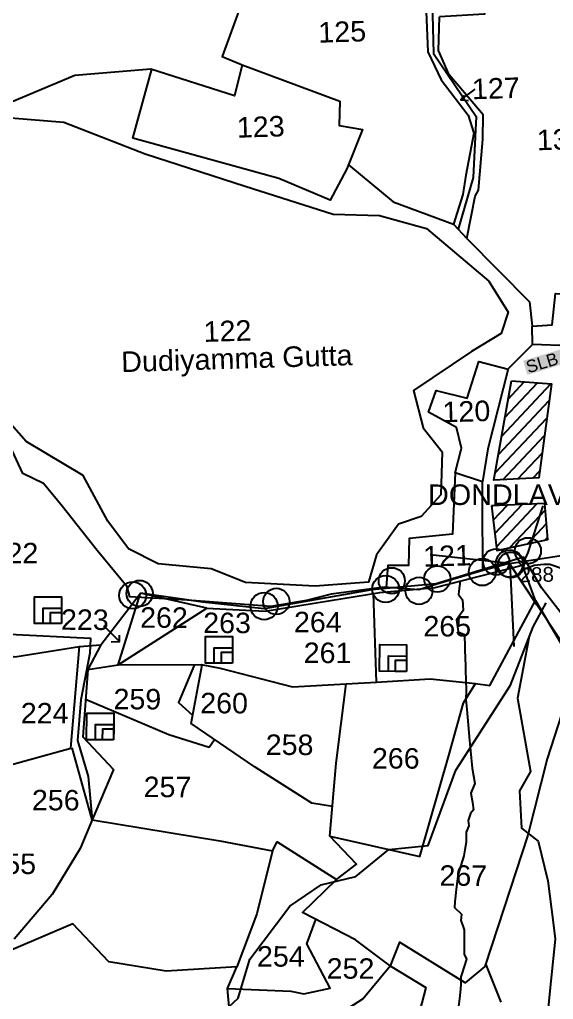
# Model space of a CAD drawing. Header units: millimetres. Extents: x 195514 to 200740, y 1600994 to 1606027.
# Drawn here: x 197362 to 197881, y 1602681 to 1603634 of the extents above; entities that cross this region are included whole.
import ezdxf

# ---------------------------------------------------------------- set-up
doc = ezdxf.new("R2010")
doc.units = ezdxf.units.MM
for name, color, linetype in [('BOUNDRY STONES', 240, 'Continuous'), ('PLOTS', 7, 'Continuous'), ('PLOTS NO', 7, 'Continuous'), ('ROADS', 1, 'Continuous'), ('STREAMS', 4, 'Continuous'), ('STRUCTURE', 5, 'Continuous'), ('VILLAGE', 7, 'Continuous'), ('wells', 7, 'Continuous')]:
    doc.layers.add(name, color=color, linetype=linetype)
doc.styles.get("Standard").update_dxf_attribs({"font": 'arial.ttf'})
pattern_1 = [(46.742664, (162119.234, 1580884.609), (-7.2939106, 6.8631866), [])]

msp = doc.modelspace()

# ---------------------------------------------------------------- hatches: boundary and pattern name
at = {"layer": 'VILLAGE'}
h = msp.add_hatch(dxfattribs=at)
h.set_pattern_fill('ANSI31', color=30, scale=80.121692, angle=1.74266)
h.set_pattern_definition(pattern_1)
h.paths.add_polyline_path([(197840.13, 1603282.15), (197879.18, 1603279.24), (197866.7, 1603187.84), (197823.12, 1603185.62)])
h = msp.add_hatch(dxfattribs=at)
h.set_pattern_fill('ANSI31', color=30, scale=80.121692, angle=1.74266)
h.set_pattern_definition(pattern_1)
h.paths.add_polyline_path([(197820.83, 1603160.63), (197825.93, 1603117.39), (197875.69, 1603128.06), (197872.67, 1603163.06)])

# ---------------------------------------------------------------- linework, layer by layer
at = {"layer": 'BOUNDRY STONES'}
msp.add_lwpolyline([(197856.41, 1603115.46), (197870.88, 1603160.55)], dxfattribs=at)
at = {"layer": 'BOUNDRY STONES', "color": 1}
for points in [[(197838.28, 1603104.57), (197761.29, 1603113.17)], [(197838.58, 1603104.8), (197842.48, 1603023.97)]]:
    msp.add_lwpolyline(points, dxfattribs=at)
at = {"layer": 'BOUNDRY STONES'}
for centre in [(197856.14, 1603117), (197825.33, 1603106.23), (197723.85, 1603087.83), (197768.09, 1603089.59), (197478.59, 1603075.46), (197611.59, 1603067.75)]:
    msp.add_circle(centre, 12.73, dxfattribs=at)
at = {"layer": 'BOUNDRY STONES', "color": 1}
for centre, radius in [((197838.28, 1603104.57), 13.17), ((197839.62, 1603103.19), 12.48), ((197811.9, 1603096.27), 13.17), ((197471.8, 1603073.64), 13.17), ((197717.81, 1603079.76), 13.17), ((197750.3, 1603078.02), 13.17), ((197599.69, 1603063.16), 13.17)]:
    msp.add_circle(centre, radius, dxfattribs=at)
at = {"layer": 'PLOTS'}
for points in [[(197570.44, 1603813.36), (197550.96, 1603720.5), (197513.7, 1603712.5), (197507.48, 1603680.08), (197553.4, 1603645.98), (197575.24, 1603641.96), (197558.98, 1603597.58), (197576.13, 1603590.52), (197578.24, 1603589.65), (197570.91, 1603559.3), (197489.61, 1603585.26), (197415.57, 1603579.29), (197342.1, 1603548.5), (197312.45, 1603556.63)], [(197756.39, 1603665.17), (197758.9, 1603602.38), (197771.7, 1603575.02), (197798.2, 1603540.68), (197803.51, 1603523.17), (197795.8, 1603482.32), (197792.99, 1603463.45), (197783.93, 1603434.58), (197796.68, 1603420.67), (197804.77, 1603461.82), (197807.98, 1603467.67), (197812.24, 1603517.38), (197812.52, 1603540.82), (197789, 1603568.83), (197779.64, 1603579.97), (197769.25, 1603603.38), (197770.24, 1603636.3)], [(197796.68, 1603420.67), (197857.61, 1603358.96), (197860.16, 1603335.3), (197879.71, 1603336.68), (197882.96, 1603367.3), (197942.41, 1603364.16), (197956.06, 1603491.28), (197972.26, 1603579.07), (197945.61, 1603579.24), (197951, 1603621.5), (197952.76, 1603635.22), (197877.77, 1603646.35), (197836.05, 1603641.61), (197815.91, 1603650.75), (197814.12, 1603638.96), (197770.24, 1603636.3)], [(197578.24, 1603589.65), (197673.34, 1603554.36), (197672.62, 1603530.57), (197695.18, 1603526.61), (197680.14, 1603488.59), (197663.76, 1603457.83), (197614.05, 1603479.21), (197472.04, 1603518.35), (197490.5, 1603585.33)], [(197681.64, 1603492.37), (197725.03, 1603456.26), (197783.93, 1603434.58)], [(198051.14, 1603383.32), (198050.47, 1603362.29), (198033.78, 1603335.19), (198017.02, 1603321.89), (198002.88, 1603284.43), (197995.89, 1603282.34), (197989.05, 1603283.07), (197978.34, 1603291.42), (197901.55, 1603299.31), (197895.98, 1603316.39), (197860.75, 1603317.69), (197860.16, 1603335.3)], [(197860.75, 1603317.69), (197836.9, 1603293.95), (197817.06, 1603216.07), (197812.02, 1603183.96), (197785.49, 1603192.67), (197791.74, 1603216.94), (197786.59, 1603236.98), (197759.67, 1603251.64), (197766.97, 1603272.74), (197797.25, 1603265.54), (197808.46, 1603301), (197836.86, 1603293.77)], [(197838.28, 1603104.57), (197812.19, 1603097.75), (197767.73, 1603084.46), (197750.03, 1603079.06), (197716.46, 1603081.57), (197664.93, 1603074.84), (197640.76, 1603068.65), (197606.22, 1603062.71), (197525.26, 1603069.1), (197469.17, 1603072.26), (197466.36, 1603082.04), (197437.24, 1603117.39), (197403.18, 1603160.31), (197385.14, 1603182.55), (197365.12, 1603192.09), (197342.26, 1603240.44)], [(197785.49, 1603192.67), (197782.87, 1603133.15), (197740.85, 1603128.9), (197739.93, 1603102.68), (197719.82, 1603102.64), (197718.23, 1603081.44)], [(197812.19, 1603097.75), (197812, 1603163.14), (197812.02, 1603183.96)], [(197543.95, 1603061.24), (197600.58, 1603058.2), (197664.34, 1603068.57), (197712.21, 1603076.36), (197766.04, 1603081.3), (197809.12, 1603092.28), (197851.05, 1603102.97), (197856.41, 1603115.46)], [(197894.03, 1603020.68), (197864.93, 1603064.49), (197838.28, 1603104.57), (197918, 1603116.89)], [(197708.8, 1602989.3), (197761.06, 1602992.38), (197805.36, 1602987.9), (197819.11, 1602986.1), (197863.45, 1603068.75), (197851.05, 1603102.97)], [(197428.17, 1603001.46), (197457.79, 1603006.04), (197479.63, 1603075.7)], [(197440.94, 1603025.39), (197479.63, 1603075.7)], [(197457.79, 1603006.04), (197543.95, 1603061.24), (197479.63, 1603075.7)], [(197457.79, 1603006.04), (197538.31, 1603006.38), (197557.06, 1603002.81), (197627.38, 1602984.52), (197679.42, 1602987.58), (197708.8, 1602989.3), (197706.13, 1603075.37)], [(197863.45, 1603068.75), (197903.25, 1603001.85), (197874.94, 1602914.6), (197856.15, 1602840.56), (197833.12, 1602770.03), (197814.35, 1602712.54), (197795.32, 1602696.79), (197731.17, 1602736.23), (197722.34, 1602713.28), (197688.59, 1602738.5), (197636.9, 1602765.17), (197670.04, 1602797.27), (197689.61, 1602812.35), (197663.69, 1602839.42), (197669.7, 1602910.5), (197679.42, 1602987.58)], [(197139.17, 1603058.23), (197194.03, 1603024.76), (197256.56, 1602962.13), (197247.52, 1602920.8), (197289.52, 1602891.27), (197411.69, 1602925.07), (197420.16, 1603023.85), (197440.94, 1603025.39), (197428.17, 1603001.46), (197423.35, 1602936.14), (197453.19, 1602904.23), (197432.51, 1602855.38), (197413.12, 1602925.47)], [(197238.69, 1603059.58), (197336.16, 1603017.9), (197357.39, 1603013.88), (197420.16, 1603023.85)], [(197531.84, 1603006.35), (197516.45, 1602969.38), (197530.14, 1602957.05)], [(197666.14, 1602868.42), (197646, 1602871.56), (197590.84, 1602906.48), (197528.63, 1602949.1), (197539.48, 1603006.16)], [(197663.69, 1602839.42), (197751.11, 1602819.57), (197779.15, 1602918.01), (197793.68, 1602969.01), (197805.36, 1602987.9)], [(197426.04, 1602972.54), (197464.19, 1602956.46), (197507.04, 1602938.4), (197546.4, 1602926), (197551.49, 1602933.44)], [(197607.78, 1602825.32), (197592.53, 1602763.78), (197573.2, 1602712.47), (197504.45, 1602708.1), (197448.76, 1602717.38), (197413.64, 1602754.13), (197302.55, 1602706.9), (197269.33, 1602692.78), (197207.81, 1602723.12), (197130.1, 1602735.11), (197089.02, 1602752.3), (197076.68, 1602784.11), (197009.96, 1602825.67), (196941.29, 1602863.77), (196930.46, 1602830.31), (196885.36, 1602849.49), (196924.88, 1602886.45), (196955.2, 1602914.99)], [(197432.51, 1602855.38), (197556.58, 1602835.05), (197607.78, 1602825.32), (197612.28, 1602834.06), (197670.04, 1602797.27)], [(197564.02, 1602691.39), (197625.78, 1602688.84), (197638.42, 1602686.06), (197663.74, 1602691.65), (197641.33, 1602734.59), (197650.07, 1602758.38)], [(197830.19, 1602678.01), (197815.26, 1602715.33)], [(197194.97, 1602620.32), (197208.57, 1602595.72), (197314.41, 1602571.18), (197405.9, 1602539.15), (197438.96, 1602536.06), (197444.63, 1602546.94), (197507.85, 1602528.16), (197545.27, 1602544.21), (197559.62, 1602579.82), (197562.7, 1602607.55), (197567.67, 1602652.39), (197564.02, 1602691.39), (197573.2, 1602712.47)], [(197561.52, 1602596.9), (197614.22, 1602604.09), (197634.72, 1602658.32), (197671.9, 1602665.86), (197695.66, 1602681.34), (197722.34, 1602713.28), (197757.06, 1602692.1), (197740.17, 1602627.61), (197690.11, 1602612.36), (197648.88, 1602604.61), (197634.04, 1602580.51), (197559.62, 1602579.82)]]:
    msp.add_lwpolyline(points, dxfattribs=at)
at = {"layer": 'PLOTS NO', "color": 0}
for points in [[(197791.07, 1603555.71), (197804.88, 1603565.88)], [(197794.43, 1603559.88), (197791.07, 1603555.71), (197798.33, 1603554.86)]]:
    msp.add_lwpolyline(points, dxfattribs=at)
at = {"layer": 'PLOTS NO'}
for points in [[(197459.05, 1603028.83), (197443.98, 1603043.92)], [(197450.89, 1603028.39), (197459.05, 1603028.83), (197458.98, 1603034.91)]]:
    msp.add_lwpolyline(points, dxfattribs=at)
at = {"layer": 'ROADS'}
for points in [[(197350.16, 1604303.69), (197403.29, 1604263.26), (197474.34, 1604217.25), (197560.46, 1604156.17), (197581.79, 1604140.66), (197608.07, 1604117.95), (197617.37, 1604081.45), (197629.48, 1604031.46), (197669.92, 1603958.09), (197688.49, 1603931.53), (197703.3, 1603871.01), (197712.13, 1603805.02), (197717.67, 1603763.6), (197728.57, 1603723.45), (197745.03, 1603691.01), (197762.83, 1603663.67), (197764.33, 1603600.77), (197805.95, 1603539.25), (197802.81, 1603480.05), (197788.45, 1603429.64)], [(197353.39, 1603538.09), (197404.88, 1603533.96), (197483.92, 1603502.89), (197581.16, 1603471.66), (197666.68, 1603444.2), (197712.02, 1603443.05), (197757.69, 1603430.56), (197818.14, 1603379.2), (197836.89, 1603349.14), (197830.03, 1603328.28), (197801.29, 1603310.83), (197745.03, 1603272.8), (197754.42, 1603236.45), (197772.88, 1603213.26), (197771.65, 1603171.56), (197752.33, 1603150.32), (197730.44, 1603142.89), (197708.85, 1603113.17), (197701.1, 1603086.59), (197649.16, 1603082.51), (197581.64, 1603086.16), (197548.07, 1603099.38), (197496.57, 1603104.22), (197467.95, 1603119.02), (197447.8, 1603145.67), (197423.62, 1603190.16), (197368.41, 1603223.38), (197349.18, 1603245.08)], [(197062.19, 1603192), (197069.22, 1603197.14), (197086.06, 1603187.82), (197100.84, 1603172.51), (197171.92, 1603124.67), (197241.13, 1603078.1), (197345.35, 1603036.24), (197430.98, 1603031.89), (197430.24, 1603017.37), (197421.33, 1602972.07), (197418.19, 1602932.43), (197428.67, 1602897.62), (197432.51, 1602855.38)], [(198152.62, 1602721.16), (198163.02, 1602733.9), (198204.15, 1602812), (198211.25, 1602842.8), (198171.83, 1602865.36), (198021.43, 1602927.57), (197972.59, 1602947.76), (197869.26, 1603080.8), (197851.74, 1603110.66), (197766.85, 1603084.86), (197704.27, 1603078.98), (197599.88, 1603060.47), (197539.93, 1603066.97), (197479.63, 1603075.7)], [(197341.39, 1602431.32), (197376.29, 1602501.84), (197398.56, 1602532.33), (197447.02, 1602565.77), (197505.49, 1602588.23), (197545.35, 1602623.71), (197556.07, 1602664.8), (197574.38, 1602681.74), (197585.87, 1602719.75), (197624.61, 1602771.26), (197655.09, 1602792.21), (197688.77, 1602800.18), (197720.9, 1602826.43), (197759.21, 1602830.46), (197786.23, 1602903.64), (197839.25, 1602986.25), (197861.36, 1603043.07), (197873.8, 1603066.51)], [(197857.1, 1603032.12), (197846.14, 1602973.75), (197858.85, 1602902.47), (197848.15, 1602883.68), (197849.87, 1602847.14), (197866.04, 1602834.59), (197875.63, 1602796.16), (197880.58, 1602755.44), (197882.53, 1602739.32), (197877.56, 1602689.01), (197872.59, 1602638.63)], [(197432.51, 1602855.38), (197420.7, 1602827.49), (197393.67, 1602782.76), (197356.79, 1602739.29)]]:
    msp.add_lwpolyline(points, dxfattribs=at)
at = {"layer": 'STREAMS', "color": 4}
msp.add_lwpolyline([(197847, 1603105.92), (197853.32, 1603099.41), (197862.17, 1603103.06), (197871.66, 1603104.01), (197877.47, 1603104.12), (197889.96, 1603099.89), (197897.1, 1603095.06), (197899.98, 1603093.11), (197907.62, 1603087.93), (197913.72, 1603086.83), (197918.66, 1603083.28), (197920.58, 1603083.49)], dxfattribs=at)
at = {"layer": 'STREAMS'}
msp.add_lwpolyline([(197790.35, 1603087.5), (197789.03, 1603077.61), (197788.6, 1603074.33), (197792.52, 1603069.2), (197792.9, 1603064.51), (197793.36, 1603058.78), (197789.14, 1603053.21), (197786.67, 1603049.93), (197787.92, 1603040.72), (197788.28, 1603038.06), (197794.36, 1603035.62), (197795.25, 1603010.13), (197795.35, 1603007.42), (197795.57, 1603000.95), (197796.25, 1602981.57), (197795.75, 1602972.36), (197796.65, 1602962.59), (197798.03, 1602947.67), (197799.43, 1602932.5), (197800.35, 1602922.48), (197801.91, 1602905.52), (197804.61, 1602890.61), (197802.05, 1602884.46), (197800.75, 1602881.36), (197802.2, 1602872.16), (197803.31, 1602865.12), (197800.4, 1602861.43), (197798.23, 1602854.8), (197798.6, 1602849.34), (197796.23, 1602843.18), (197796, 1602833.62), (197794.8, 1602826.01), (197793.92, 1602820.41), (197791.03, 1602810.99), (197788.45, 1602802.57), (197787.91, 1602800.78), (197786.45, 1602787.65), (197785.23, 1602775.55), (197784.68, 1602770.08), (197791.64, 1602763.62), (197790.84, 1602757.38), (197792.77, 1602752.3), (197794.28, 1602748.33), (197794.3, 1602739.44), (197794.31, 1602732.8), (197794.32, 1602728.31), (197794.32, 1602724.79), (197796.57, 1602719.72), (197791.83, 1602705.48), (197790.91, 1602702.73), (197790.82, 1602695.14), (197790.76, 1602690.84), (197790, 1602684.21), (197788.19, 1602668.56)], dxfattribs=at)
at = {"layer": 'VILLAGE', "color": 30}
for points in [[(197840.13, 1603282.15), (197879.18, 1603279.24), (197866.7, 1603187.84), (197823.12, 1603185.62), (197840.13, 1603282.15)], [(197820.83, 1603160.63), (197825.93, 1603117.39), (197875.69, 1603128.06), (197872.67, 1603163.06), (197820.83, 1603160.63)]]:
    msp.add_lwpolyline(points, dxfattribs=at)
at = {"layer": 'wells', "color": 0}
for points in [[(197402.61, 1603046.2), (197376.36, 1603046.29), (197376.45, 1603072.19), (197402.7, 1603072.09)], [(197402.61, 1603046.2), (197384.89, 1603046.26), (197384.94, 1603061.17), (197402.66, 1603061.11)], [(197402.63, 1603046.16), (197391.95, 1603046.2), (197391.98, 1603056.99), (197402.66, 1603056.96)], [(197402.63, 1603046.16), (197391.95, 1603046.2), (197391.98, 1603056.99), (197402.66, 1603056.96)], [(197568.78, 1603007.74), (197542.53, 1603007.83), (197542.62, 1603033.73), (197568.87, 1603033.63)], [(197568.78, 1603007.74), (197551.06, 1603007.8), (197551.11, 1603022.71), (197568.83, 1603022.65)], [(197738.18, 1602999.7), (197711.93, 1602999.79), (197712.03, 1603025.69), (197738.27, 1603025.59)], [(197568.8, 1603007.7), (197558.12, 1603007.74), (197558.16, 1603018.54), (197568.83, 1603018.5)], [(197568.8, 1603007.7), (197558.12, 1603007.74), (197558.16, 1603018.54), (197568.83, 1603018.5)], [(197738.18, 1602999.7), (197720.46, 1602999.76), (197720.51, 1603014.67), (197738.23, 1603014.61)], [(197738.2, 1602999.66), (197727.52, 1602999.7), (197727.56, 1603010.5), (197738.24, 1603010.46)], [(197738.2, 1602999.66), (197727.52, 1602999.7), (197727.56, 1603010.5), (197738.24, 1603010.46)], [(197453.33, 1602933.17), (197427.09, 1602933.26), (197427.18, 1602959.16), (197453.43, 1602959.06)], [(197453.33, 1602933.17), (197435.61, 1602933.23), (197435.66, 1602948.14), (197453.39, 1602948.08)], [(197453.35, 1602933.13), (197442.67, 1602933.17), (197442.71, 1602943.96), (197453.39, 1602943.92)], [(197453.35, 1602933.13), (197442.67, 1602933.17), (197442.71, 1602943.96), (197453.39, 1602943.92)]]:
    msp.add_lwpolyline(points, close=True, dxfattribs=at)

# ---------------------------------------------------------------- texts
at = {"layer": 'PLOTS NO'}
for s, height, rotation, p in [('125', 19.985, 1.74266, (197652.6, 1603611.09)), ('127', 19.985, 1.74266, (197802.01, 1603556.06)), ('123', 19.985, 1.74266, (197573.38, 1603518.68)), ('130', 19.985, 1.74266, (197865.06, 1603506.44)), ('122', 19.985, 1.74266, (197541.09, 1603320.07)), ('Dudiyamma Gutta', 19.9847, 1.74266, (197461, 1603290.67)), ('120', 19.985, 1.74266, (197773.36, 1603241.85)), ('222', 19.902, 359.79404, (197333.67, 1603104.93)), ('121', 19.985, 1.74266, (197754.6, 1603101.44)), ('288', 14.357, 1.04672, (197848.17, 1603086.36)), ('223', 19.902, 359.79404, (197402.15, 1603040.14)), ('262', 19.902, 359.79404, (197479.06, 1603042.17)), ('263', 19.902, 359.79404, (197540.42, 1603037)), ('264', 19.902, 359.79404, (197628.68, 1603037.78)), ('265', 19.902, 359.79404, (197754.53, 1603033.74)), ('261', 19.902, 359.79404, (197638.14, 1603007.88)), ('259', 19.902, 359.79404, (197453.22, 1602962.85)), ('260', 19.902, 359.79404, (197537.53, 1602958.96)), ('224', 19.902, 359.79404, (197363.04, 1602949.2)), ('258', 19.902, 359.79404, (197601.23, 1602918.49)), ('266', 19.902, 359.79404, (197704.46, 1602905.25)), ('257', 19.902, 359.79404, (197482.47, 1602877.43)), ('256', 19.902, 359.79404, (197373.85, 1602864.61)), ('255', 19.902, 359.79404, (197331.53, 1602802.72)), ('267', 19.902, 359.79404, (197770.15, 1602791.25)), ('254', 19.902, 359.79404, (197592.72, 1602712.63)), ('252', 19.902, 359.79404, (197660.46, 1602700.88))]:
    msp.add_text(s, height=height, rotation=rotation, dxfattribs=at).set_placement(p)
at = {"layer": 'PLOTS NO', "color": 1}
msp.add_text('DONDLAVAGU', height=20, dxfattribs=at).set_placement((197759.09, 1603161.51))
at = {"layer": 'STRUCTURE', "color": 5, "insert": (197853.02, 1603301.01), "char_height": 12, "width": 195.1273, "attachment_point": 1, "rotation": 16.85373, "bg_fill": 1, "box_fill_scale": 1.1, "bg_fill_color": 7, "bg_fill_true_color": 16777215, "bg_fill_transparency": 0}
msp.add_mtext('SLB @ KM 29.360/29.400', dxfattribs=at)

doc.saveas('drawing.dxf')
